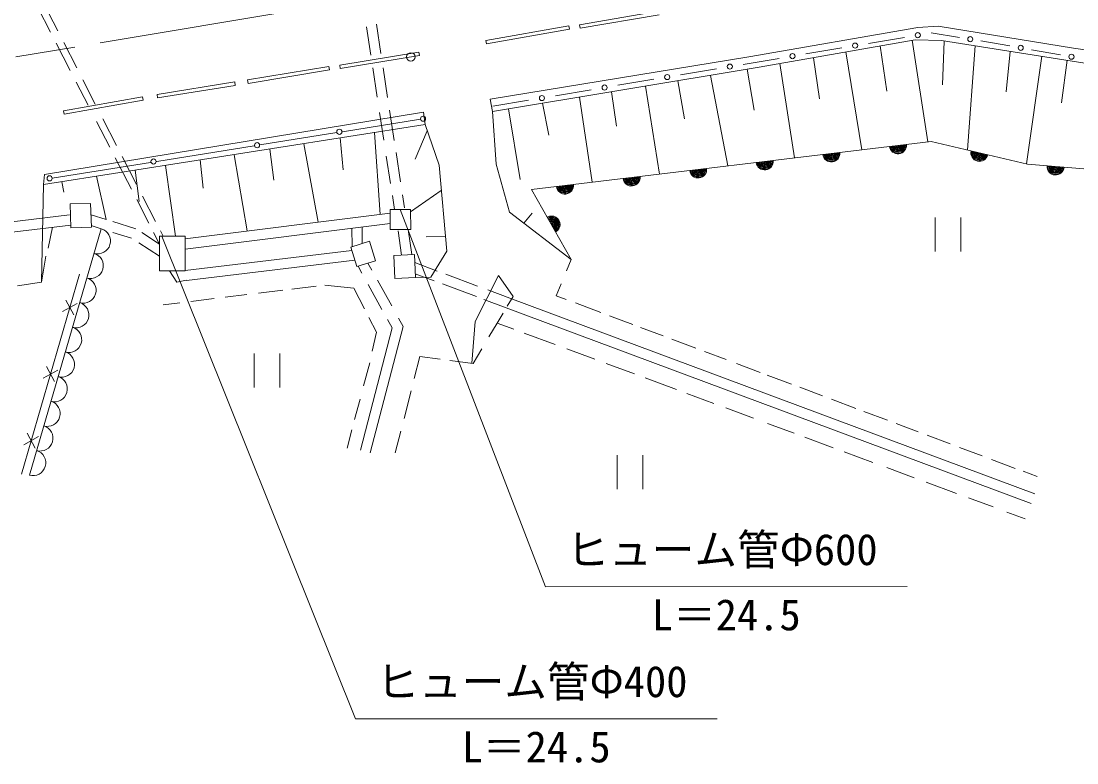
# Model space of a CAD drawing. Units: millimetres, scale not verified. Extents: x 40000 to 680000, y 20000 to 380000.
# Drawn here: x 335128 to 397042, y 242884 to 286403 of the extents above; entities that cross this region are included whole.
import ezdxf
from ezdxf.enums import TextEntityAlignment as Align

# ---------------------------------------------------------------- set-up
doc = ezdxf.new("R2010")
doc.units = ezdxf.units.MM
doc.header["$LTSCALE"] = 1000
doc.linetypes.add('CHAIN', pattern=[18.5, 12, -1.5, 3.5, -1.5])
for name, color, linetype, lineweight in [('M-BGD', 7, 'Continuous', 13), ('M-BMK', 2, 'CHAIN', 13), ('M-STR-STR3', 7, 'Continuous', 13)]:
    doc.layers.add(name, color=color, linetype=linetype, lineweight=lineweight)
doc.styles.add('ＭＳ ゴシック', font='')
doc.styles.get('ＭＳ ゴシック').set_extended_font_data('MS Gothic')

msp = doc.modelspace()

# ---------------------------------------------------------------- linework, layer by layer
at = {"layer": 'M-BGD'}
for p, q in [((337271, 285825), (336453, 287415)), ((336860, 285749), (336134, 287161)), ((367879, 286192), (372512, 286977)), ((372546, 286779), (367912, 285995)), ((355633, 284396), (355377, 286058)), ((356225, 284493), (355959, 286221)), ((362388, 285273), (367250, 286134)), ((367250, 286134), (367284, 285937)), ((367912, 285995), (367879, 286192)), ((388903, 286107), (387713, 286021)), ((388903, 286107), (396852, 284806)), ((367284, 285937), (362422, 285076)), ((387713, 286021), (377806, 284303)), ((384824, 285096), (386924, 285447)), ((388498, 285711), (390165, 285444)), ((338012, 283508), (337189, 285109)), ((338388, 283653), (337624, 285139)), ((362422, 285076), (362388, 285273)), ((387567, 285310), (378416, 283694)), ((381151, 284481), (383250, 284832)), ((385505, 284946), (385902, 282294)), ((387375, 285276), (388299, 279322)), ((389101, 285260), (387567, 285310)), ((397877, 283883), (389101, 285260)), ((389268, 285234), (389158, 282669)), ((391069, 284951), (390619, 278843)), ((391416, 285244), (393114, 284947)), ((396852, 284806), (398048, 284647)), ((353810, 283822), (358455, 284580)), ((358487, 284383), (353842, 283625)), ((358455, 284580), (358487, 284383)), ((377806, 284303), (362636, 281818)), ((377477, 283866), (379576, 284218)), ((381600, 284256), (381950, 281844)), ((383501, 284592), (384433, 278856)), ((393133, 284628), (392887, 282249)), ((394985, 284337), (394083, 278020)), ((394388, 284724), (396086, 284426)), ((348410, 282948), (353171, 283735)), ((353171, 283735), (353204, 283538)), ((353842, 283625), (353810, 283822)), ((356012, 281944), (355748, 283654)), ((356622, 281922), (356353, 283668)), ((378416, 283694), (362770, 281094)), ((373804, 283252), (375903, 283603)), ((377712, 283577), (378123, 281170)), ((379626, 283908), (380477, 278379)), ((396463, 284105), (396143, 281605)), ((339475, 281537), (338749, 282950)), ((348443, 282751), (348410, 282948)), ((353204, 283538), (348443, 282751)), ((370130, 282637), (372229, 282988)), ((375564, 283220), (376576, 277908)), ((339056, 281478), (338362, 282828)), ((343097, 282102), (347655, 282831)), ((347687, 282634), (343129, 281905)), ((347655, 282831), (347687, 282634)), ((366457, 282022), (368556, 282373)), ((371747, 282586), (372565, 277425)), ((373635, 282900), (374022, 280670)), ((337610, 281141), (342255, 281957)), ((342290, 281760), (337645, 280944)), ((342255, 281957), (342290, 281760)), ((343129, 281905), (343097, 282102)), ((362770, 281094), (362636, 281818)), ((362783, 281407), (364882, 281759)), ((367870, 281942), (368608, 276948)), ((369759, 282256), (370045, 280245)), ((337645, 280944), (337610, 281141)), ((357010, 279404), (356738, 281172)), ((362770, 281094), (362995, 278011)), ((363705, 281249), (364397, 277113)), ((365700, 281581), (366069, 279721)), ((358718, 281053), (336507, 277413)), ((340325, 279009), (339549, 280518)), ((340730, 279096), (339919, 280674)), ((353966, 279912), (358551, 280644)), ((356402, 279412), (356151, 281043)), ((358814, 280328), (358718, 281053)), ((336444, 276811), (358814, 280328)), ((349126, 279139), (353640, 279860)), ((355848, 279862), (356187, 275061)), ((358936, 279975), (358240, 278299)), ((358814, 280328), (359637, 277948)), ((353837, 279546), (354015, 277675)), ((365068, 276521), (388499, 279346)), ((388499, 279346), (394144, 278006)), ((343078, 278174), (348790, 279086)), ((349704, 278896), (349939, 277075)), ((351713, 279212), (352547, 274608)), ((357384, 276980), (357121, 278689)), ((336949, 277195), (342723, 278117)), ((341594, 276541), (340652, 278374)), ((341901, 276819), (341053, 278467)), ((345627, 278255), (345813, 276601)), ((347612, 278567), (348389, 274090)), ((356793, 276880), (356545, 278488)), ((362995, 278011), (363768, 275192)), ((394144, 278006), (397443, 277739)), ((336444, 276811), (336507, 277413)), ((341814, 277656), (342060, 275828)), ((343588, 277934), (344189, 273781)), ((359637, 277948), (360092, 272900)), ((336444, 276811), (336316, 271089)), ((337516, 276980), (337623, 276368)), ((339556, 277301), (340118, 274761)), ((343015, 274651), (342249, 276141)), ((357027, 275358), (356902, 276171)), ((357620, 275450), (357502, 276215)), ((359757, 276460), (357972, 275205)), ((367392, 272417), (365068, 276521)), ((339206, 275712), (338007, 275676)), ((338007, 275676), (338049, 274281)), ((339248, 274317), (339206, 275712)), ((342620, 274544), (341909, 275928)), ((337972, 275033), (318867, 272723)), ((340118, 274761), (339226, 275041)), ((356772, 275134), (344750, 273636)), ((357972, 275359), (356772, 275358)), ((356772, 275358), (356773, 274172)), ((357973, 274173), (357972, 275359)), ((363768, 275192), (367392, 272417)), ((364609, 274548), (365099, 275143)), ((338044, 274437), (318868, 272118)), ((336976, 274308), (336717, 273085)), ((338049, 274281), (339248, 274317)), ((339828, 274223), (339245, 274406)), ((341851, 274218), (340500, 274642)), ((356773, 274529), (344751, 273032)), ((355124, 274324), (355132, 273357)), ((388739, 274888), (388740, 272888)), ((390239, 274889), (390240, 272889)), ((339827, 274223), (335611, 259763)), ((341595, 273669), (340515, 274008)), ((343251, 273318), (342201, 273993)), ((343251, 273318), (342898, 274003)), ((344750, 273781), (343250, 273780)), ((343250, 273780), (343252, 271750)), ((343463, 273780), (343297, 274102)), ((344752, 271751), (344750, 273781)), ((354525, 274249), (354534, 273167)), ((356773, 274172), (357973, 274173)), ((357239, 274090), (357437, 272676)), ((357833, 274173), (358039, 272701)), ((360013, 273776), (358882, 273740)), ((343251, 272605), (342032, 273388)), ((355554, 273491), (354459, 273144)), ((354459, 273144), (354822, 272000)), ((355917, 272347), (355554, 273491)), ((336316, 271089), (336582, 272606)), ((354520, 272954), (344752, 271779)), ((358192, 272708), (356993, 272658)), ((356993, 272658), (357048, 271308)), ((358247, 271358), (358192, 272708)), ((360092, 272900), (359148, 271380)), ((354704, 272371), (344823, 271183)), ((354822, 272000), (355917, 272347)), ((354885, 272020), (355110, 271613)), ((355468, 272205), (355698, 271790)), ((358211, 272234), (359530, 271741)), ((367392, 272417), (367120, 271759)), ((338550, 271559), (335149, 259828)), ((343252, 271750), (344752, 271751)), ((344267, 271093), (343827, 271751)), ((344815, 271203), (344267, 271093)), ((356022, 271205), (356862, 269690)), ((357048, 271308), (358247, 271358)), ((358238, 271584), (359342, 271171)), ((359148, 271380), (358247, 271358)), ((360034, 271553), (361893, 270858)), ((361747, 268780), (363123, 271487)), ((363123, 271487), (363975, 270245)), ((336316, 271089), (334911, 270872)), ((350471, 270609), (349040, 270436)), ((352425, 270844), (351008, 270673)), ((354645, 270745), (352939, 270906)), ((355274, 269516), (354645, 270745)), ((355479, 270948), (356287, 269490)), ((359835, 270987), (361824, 270243)), ((362501, 270630), (363790, 270149)), ((366803, 270990), (366514, 270291)), ((338224, 269165), (337742, 270041)), ((346452, 270124), (345075, 269958)), ((348370, 270355), (347086, 270200)), ((362270, 270077), (363580, 269587)), ((363634, 269677), (363975, 270245)), ((363790, 270149), (394578, 258662)), ((366514, 270291), (367100, 270070)), ((337545, 269362), (338421, 269845)), ((344438, 269881), (343461, 269763)), ((363580, 269587), (394368, 258100)), ((367636, 269869), (369125, 269309)), ((355974, 268146), (355528, 269019)), ((356613, 268903), (356884, 268413)), ((357261, 268971), (357525, 268495)), ((361555, 266334), (361747, 268780)), ((363040, 268688), (363394, 269276)), ((369640, 269115), (371008, 268600)), ((356884, 268413), (355024, 261227)), ((357525, 268495), (355605, 261076)), ((355724, 267043), (355974, 268146)), ((363040, 268688), (362561, 267877)), ((363040, 268688), (364022, 268324)), ((364631, 268097), (366441, 267426)), ((371445, 268436), (372772, 267937)), ((373294, 267740), (374702, 267211)), ((348801, 266898), (348802, 264898)), ((350301, 266899), (350302, 264899)), ((362142, 267170), (361642, 266323)), ((367133, 267169), (368771, 266562)), ((375200, 267023), (376480, 266541)), ((355210, 264999), (355569, 266358)), ((358510, 266721), (358181, 265429)), ((359696, 266570), (358510, 266721)), ((361642, 266323), (360263, 266498)), ((369436, 266315), (371092, 265701)), ((377072, 266319), (378459, 265797)), ((336411, 265452), (337287, 265934)), ((337090, 265255), (336608, 266131)), ((378876, 265640), (380297, 265106)), ((371719, 265468), (373565, 264783)), ((357996, 264703), (357585, 263090)), ((374162, 264562), (375749, 263973)), ((380787, 264921), (382117, 264421)), ((354688, 263023), (355007, 264231)), ((382646, 264222), (384088, 263680)), ((376450, 263713), (378082, 263107)), ((384552, 263505), (385933, 262985)), ((378902, 262803), (380468, 262222)), ((386442, 262794), (387733, 262308)), ((335278, 261542), (336154, 262024)), ((335957, 261345), (335475, 262221)), ((354245, 261347), (354529, 262420)), ((357394, 262342), (357070, 261070)), ((381093, 261990), (382748, 261376)), ((388268, 262107), (389608, 261603)), ((390164, 261394), (391484, 260897)), ((370083, 260939), (370084, 258939)), ((371583, 260940), (371584, 258940)), ((383399, 261135), (385081, 260511)), ((392043, 260687), (393430, 260165)), ((385892, 260210), (387506, 259611)), ((393883, 259994), (394718, 259680)), ((388195, 259355), (389981, 258693)), ((390695, 258428), (392124, 257898)), ((392930, 257599), (394016, 257196))]:
    msp.add_line(p, q, dxfattribs=at)
for centre, radius in [((387711, 285579), 150), ((390791, 285344), 150), ((384037, 284964), 150), ((393751, 284835), 150), ((357979, 284300), 250), ((380364, 284349), 150), ((396723, 284315), 150), ((376690, 283735), 150), ((373017, 283120), 150), ((369343, 282505), 150), ((365669, 281890), 150), ((358697, 280678), 150), ((353790, 279909), 150), ((348965, 279123), 150), ((342893, 278168), 150), ((336800, 277178), 150)]:
    msp.add_circle(centre, radius, dxfattribs=at)
for centre, radius, start, end in [((382641, 278640), 500, 186.87546, 6.87546), ((382641, 278640), 500, 186.87546, 6.87546), ((382641, 278640), 450, 186.87546, 6.87546), ((382641, 278640), 400, 186.87546, 6.87546), ((382641, 278640), 350, 186.87546, 6.87546), ((382641, 278640), 300, 186.87546, 6.87546), ((382641, 278640), 250, 186.87546, 6.87546), ((382641, 278640), 200, 186.87546, 6.87546), ((382641, 278640), 150, 186.87546, 6.87546), ((382641, 278640), 100, 186.87546, 6.87546), ((382641, 278640), 50, 186.87546, 6.87546), ((386546, 279111), 500, 186.87546, 6.87546), ((386546, 279111), 500, 186.87546, 6.87546), ((386546, 279111), 450, 186.87546, 6.87546), ((386546, 279111), 400, 186.87546, 6.87546), ((386546, 279111), 350, 186.87546, 6.87546), ((386546, 279111), 300, 186.87546, 6.87546), ((386546, 279111), 250, 186.87546, 6.87546), ((386546, 279111), 200, 186.87546, 6.87546), ((386546, 279111), 150, 186.87546, 6.87546), ((386546, 279111), 100, 186.87546, 6.87546), ((386546, 279111), 50, 186.87546, 6.87546), ((391322, 278676), 500, 166.6449, 346.6449), ((391322, 278676), 500, 166.6449, 346.6449), ((391322, 278676), 450, 166.6449, 346.6449), ((391322, 278676), 400, 166.6449, 346.6449), ((391322, 278676), 350, 166.6449, 346.6449), ((391322, 278676), 300, 166.6449, 346.6449), ((391322, 278676), 250, 166.6449, 346.6449), ((391322, 278676), 200, 166.6449, 346.6449), ((391322, 278676), 150, 166.6449, 346.6449), ((391322, 278676), 100, 166.6449, 346.6449), ((391322, 278676), 50, 166.6449, 346.6449), ((378736, 278169), 500, 186.87546, 6.87546), ((378736, 278169), 500, 186.87546, 6.87546), ((378736, 278169), 450, 186.87546, 6.87546), ((378736, 278169), 400, 186.87546, 6.87546), ((378736, 278169), 350, 186.87546, 6.87546), ((378736, 278169), 300, 186.87546, 6.87546), ((378736, 278169), 250, 186.87546, 6.87546), ((378736, 278169), 200, 186.87546, 6.87546), ((378736, 278169), 150, 186.87546, 6.87546), ((378736, 278169), 100, 186.87546, 6.87546), ((378736, 278169), 50, 186.87546, 6.87546), ((374831, 277698), 500, 186.87546, 6.87546), ((374831, 277698), 500, 186.87546, 6.87546), ((374831, 277698), 450, 186.87546, 6.87546), ((374831, 277698), 400, 186.87546, 6.87546), ((374831, 277698), 350, 186.87546, 6.87546), ((374831, 277698), 300, 186.87546, 6.87546), ((374831, 277698), 250, 186.87546, 6.87546), ((374831, 277698), 200, 186.87546, 6.87546), ((374831, 277698), 150, 186.87546, 6.87546), ((374831, 277698), 100, 186.87546, 6.87546), ((374831, 277698), 50, 186.87546, 6.87546), ((395794, 277873), 500, 175.37914, 355.37914), ((395794, 277873), 500, 175.37914, 355.37914), ((395794, 277873), 450, 175.37914, 355.37914), ((395794, 277873), 400, 175.37914, 355.37914), ((395794, 277873), 350, 175.37914, 355.37914), ((395794, 277873), 300, 175.37914, 355.37914), ((395794, 277873), 250, 175.37914, 355.37914), ((395794, 277873), 200, 175.37914, 355.37914), ((395794, 277873), 150, 175.37914, 355.37914), ((395794, 277873), 100, 175.37914, 355.37914), ((395794, 277873), 50, 175.37914, 355.37914), ((367021, 276756), 500, 186.87546, 6.87546), ((367021, 276756), 500, 186.87546, 6.87546), ((367021, 276756), 450, 186.87546, 6.87546), ((367021, 276756), 400, 186.87546, 6.87546), ((367021, 276756), 350, 186.87546, 6.87546), ((367021, 276756), 300, 186.87546, 6.87546), ((367021, 276756), 250, 186.87546, 6.87546), ((367021, 276756), 200, 186.87546, 6.87546), ((367021, 276756), 150, 186.87546, 6.87546), ((367021, 276756), 100, 186.87546, 6.87546), ((367021, 276756), 50, 186.87546, 6.87546), ((370926, 277227), 500, 186.87546, 6.87546), ((370926, 277227), 500, 186.87546, 6.87546), ((370926, 277227), 450, 186.87546, 6.87546), ((370926, 277227), 400, 186.87546, 6.87546), ((370926, 277227), 350, 186.87546, 6.87546), ((370926, 277227), 300, 186.87546, 6.87546), ((370926, 277227), 250, 186.87546, 6.87546), ((370926, 277227), 200, 186.87546, 6.87546), ((370926, 277227), 150, 186.87546, 6.87546), ((370926, 277227), 100, 186.87546, 6.87546), ((370926, 277227), 50, 186.87546, 6.87546), ((366230, 274469), 500, 299.52452, 119.52452), ((366230, 274469), 500, 299.52452, 119.52452), ((366230, 274469), 450, 299.52452, 119.52452), ((366230, 274469), 400, 299.52452, 119.52452), ((366230, 274469), 350, 299.52452, 119.52452), ((366230, 274469), 300, 299.52452, 119.52452), ((366230, 274469), 250, 299.52452, 119.52452), ((366230, 274469), 200, 299.52452, 119.52452), ((366230, 274469), 150, 299.52452, 119.52452), ((366230, 274469), 100, 299.52452, 119.52452), ((366230, 274469), 50, 299.52452, 119.52452), ((339617, 273500), 753, 253.74458, 73.74458), ((339195, 272054), 753, 253.74458, 73.74458), ((338773, 270608), 753, 253.74458, 73.74458), ((338352, 269162), 753, 253.74458, 73.74458), ((337930, 267716), 753, 253.74458, 73.74458), ((337508, 266270), 753, 253.74458, 73.74458), ((337087, 264824), 753, 253.74458, 73.74458), ((336665, 263378), 753, 253.74458, 73.74458), ((336244, 261932), 753, 253.74458, 73.74458), ((335822, 260486), 753, 253.74458, 73.74458)]:
    msp.add_arc(centre, radius, start, end, dxfattribs=at)
at = {"layer": 'M-BMK'}
msp.add_line((303263, 279040), (356323, 287885), dxfattribs=at)
at = {"layer": 'M-STR-STR3'}
for p, q in [((357365, 275358), (365888, 253211)), ((343380, 273780), (354740, 245465)), ((365888, 253211), (387085, 253225)), ((354740, 245465), (375937, 245479))]:
    msp.add_line(p, q, dxfattribs=at)

# ---------------------------------------------------------------- texts
at = {"layer": 'M-STR-STR3', "style": 'ＭＳ ゴシック'}
for s, p in [('ヒューム管Φ600', (367109, 256310)), ('L＝24.5', (372112, 252489)), ('ヒューム管Φ400', (355961, 248564)), ('L＝24.5', (360964, 244743))]:
    msp.add_text(s, height=1833, rotation=0.037, dxfattribs=at).set_placement(p, align=Align.TOP_LEFT)

doc.saveas('drawing.dxf')
